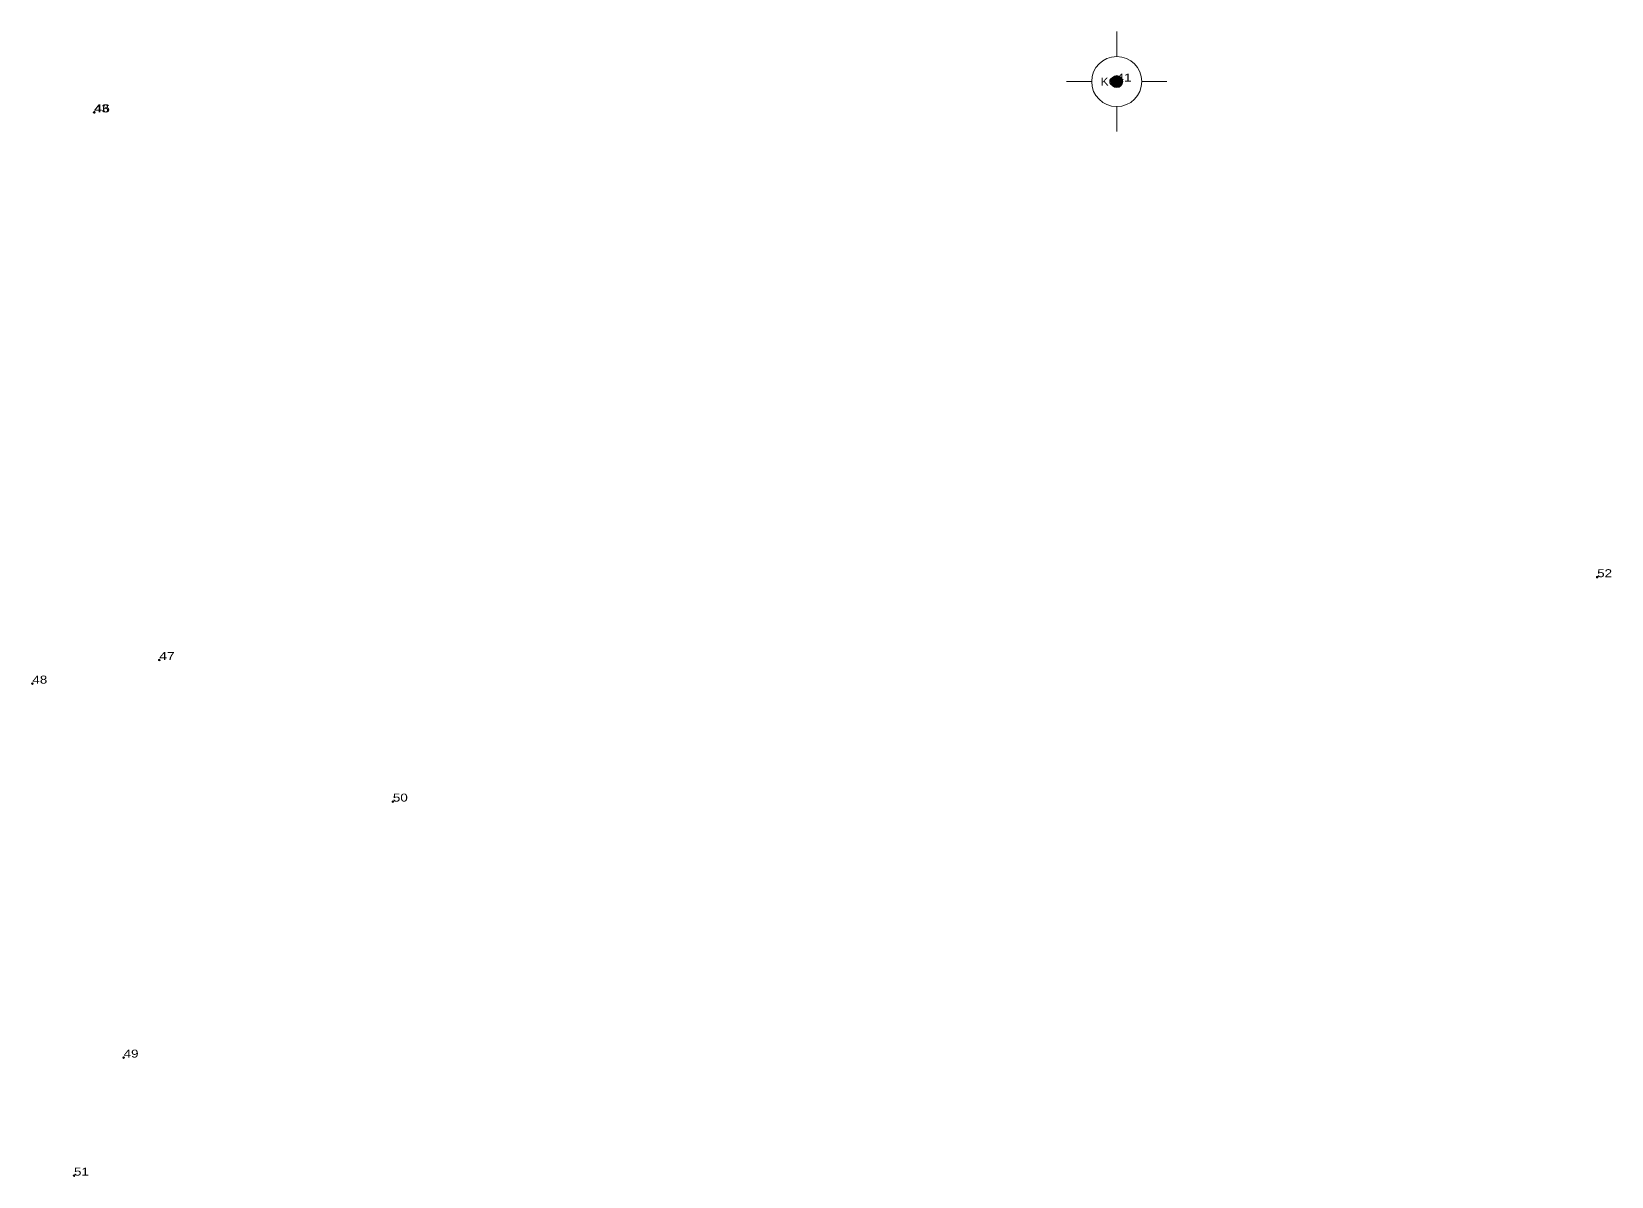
# Model space of a CAD drawing. Header units: metres. Extents: x 549283 to 549416, y 1837939 to 1838212.
# Drawn here: x 549377 to 549416.49, y 1838048.87 to 1838077.49 of the extents above; entities that cross this region are included whole.
import ezdxf
from ezdxf.enums import TextEntityAlignment as Align

# ---------------------------------------------------------------- set-up
doc = ezdxf.new("R2010")
doc.units = ezdxf.units.M
doc.header["$LTSCALE"] = 0.08
doc.header["$PDMODE"] = 32
doc.header["$PDSIZE"] = 0.04
doc.layers.add('12', color=7, linetype='Continuous')
doc.layers.add('9', color=7, linetype='Continuous')
doc.layers.add('7', color=7, linetype='Continuous', lineweight=13)

msp = doc.modelspace()

# ---------------------------------------------------------------- hatches: boundary and pattern name
at = {"layer": '7'}
msp.add_hatch(color=256, dxfattribs=at).paths.add_polyline_path([(549404.12047, 1838076.08952, 1), (549404.12047, 1838076.38952, 1)])

# ---------------------------------------------------------------- linework, layer by layer
for p, q in [((549404.12, 1838076.86), (549404.12, 1838077.49)), ((549403.5, 1838076.24), (549402.87, 1838076.24)), ((549405.37, 1838076.24), (549404.74, 1838076.24)), ((549404.12, 1838074.99), (549404.12, 1838075.61))]:
    msp.add_line(p, q, dxfattribs=at)
for radius in [0.625, 0.15]:
    msp.add_circle((549404.12047, 1838076.23952), radius, dxfattribs=at)
for p in [(549378.56, 1838075.47), (549378.57, 1838075.47), (549416.13, 1838063.85), (549380.19, 1838061.78), (549377.02, 1838061.19), (549386.03, 1838058.24), (549379.3, 1838051.84), (549378.06, 1838048.89)]:
    msp.add_point(p, dxfattribs=at)

# ---------------------------------------------------------------- texts
at = {"layer": '12'}
for s, width, p in [('43', 1.25, (549378.56, 1838075.47)), ('46', 1.3, (549378.57, 1838075.47)), ('52', 1.25, (549416.13, 1838063.85)), ('47', 1.3, (549380.19, 1838061.78)), ('48', 1.25, (549377.02, 1838061.19)), ('50', 1.25, (549386.03, 1838058.24)), ('49', 1.25, (549379.3, 1838051.84)), ('51', 1.25, (549378.06, 1838048.89))]:
    msp.add_text(s, height=0.2, dxfattribs=dict(at, width=width)).set_placement(p)
at = {"layer": '7', "width": 1.25}
msp.add_text('41', height=0.2, dxfattribs=at).set_placement((549404.12, 1838076.24))
at = {"layer": '9', "width": 1.1}
msp.add_text('KC', height=0.2, dxfattribs=at).set_placement((549404.13, 1838076.14), align=Align.RIGHT)

doc.saveas('drawing.dxf')
